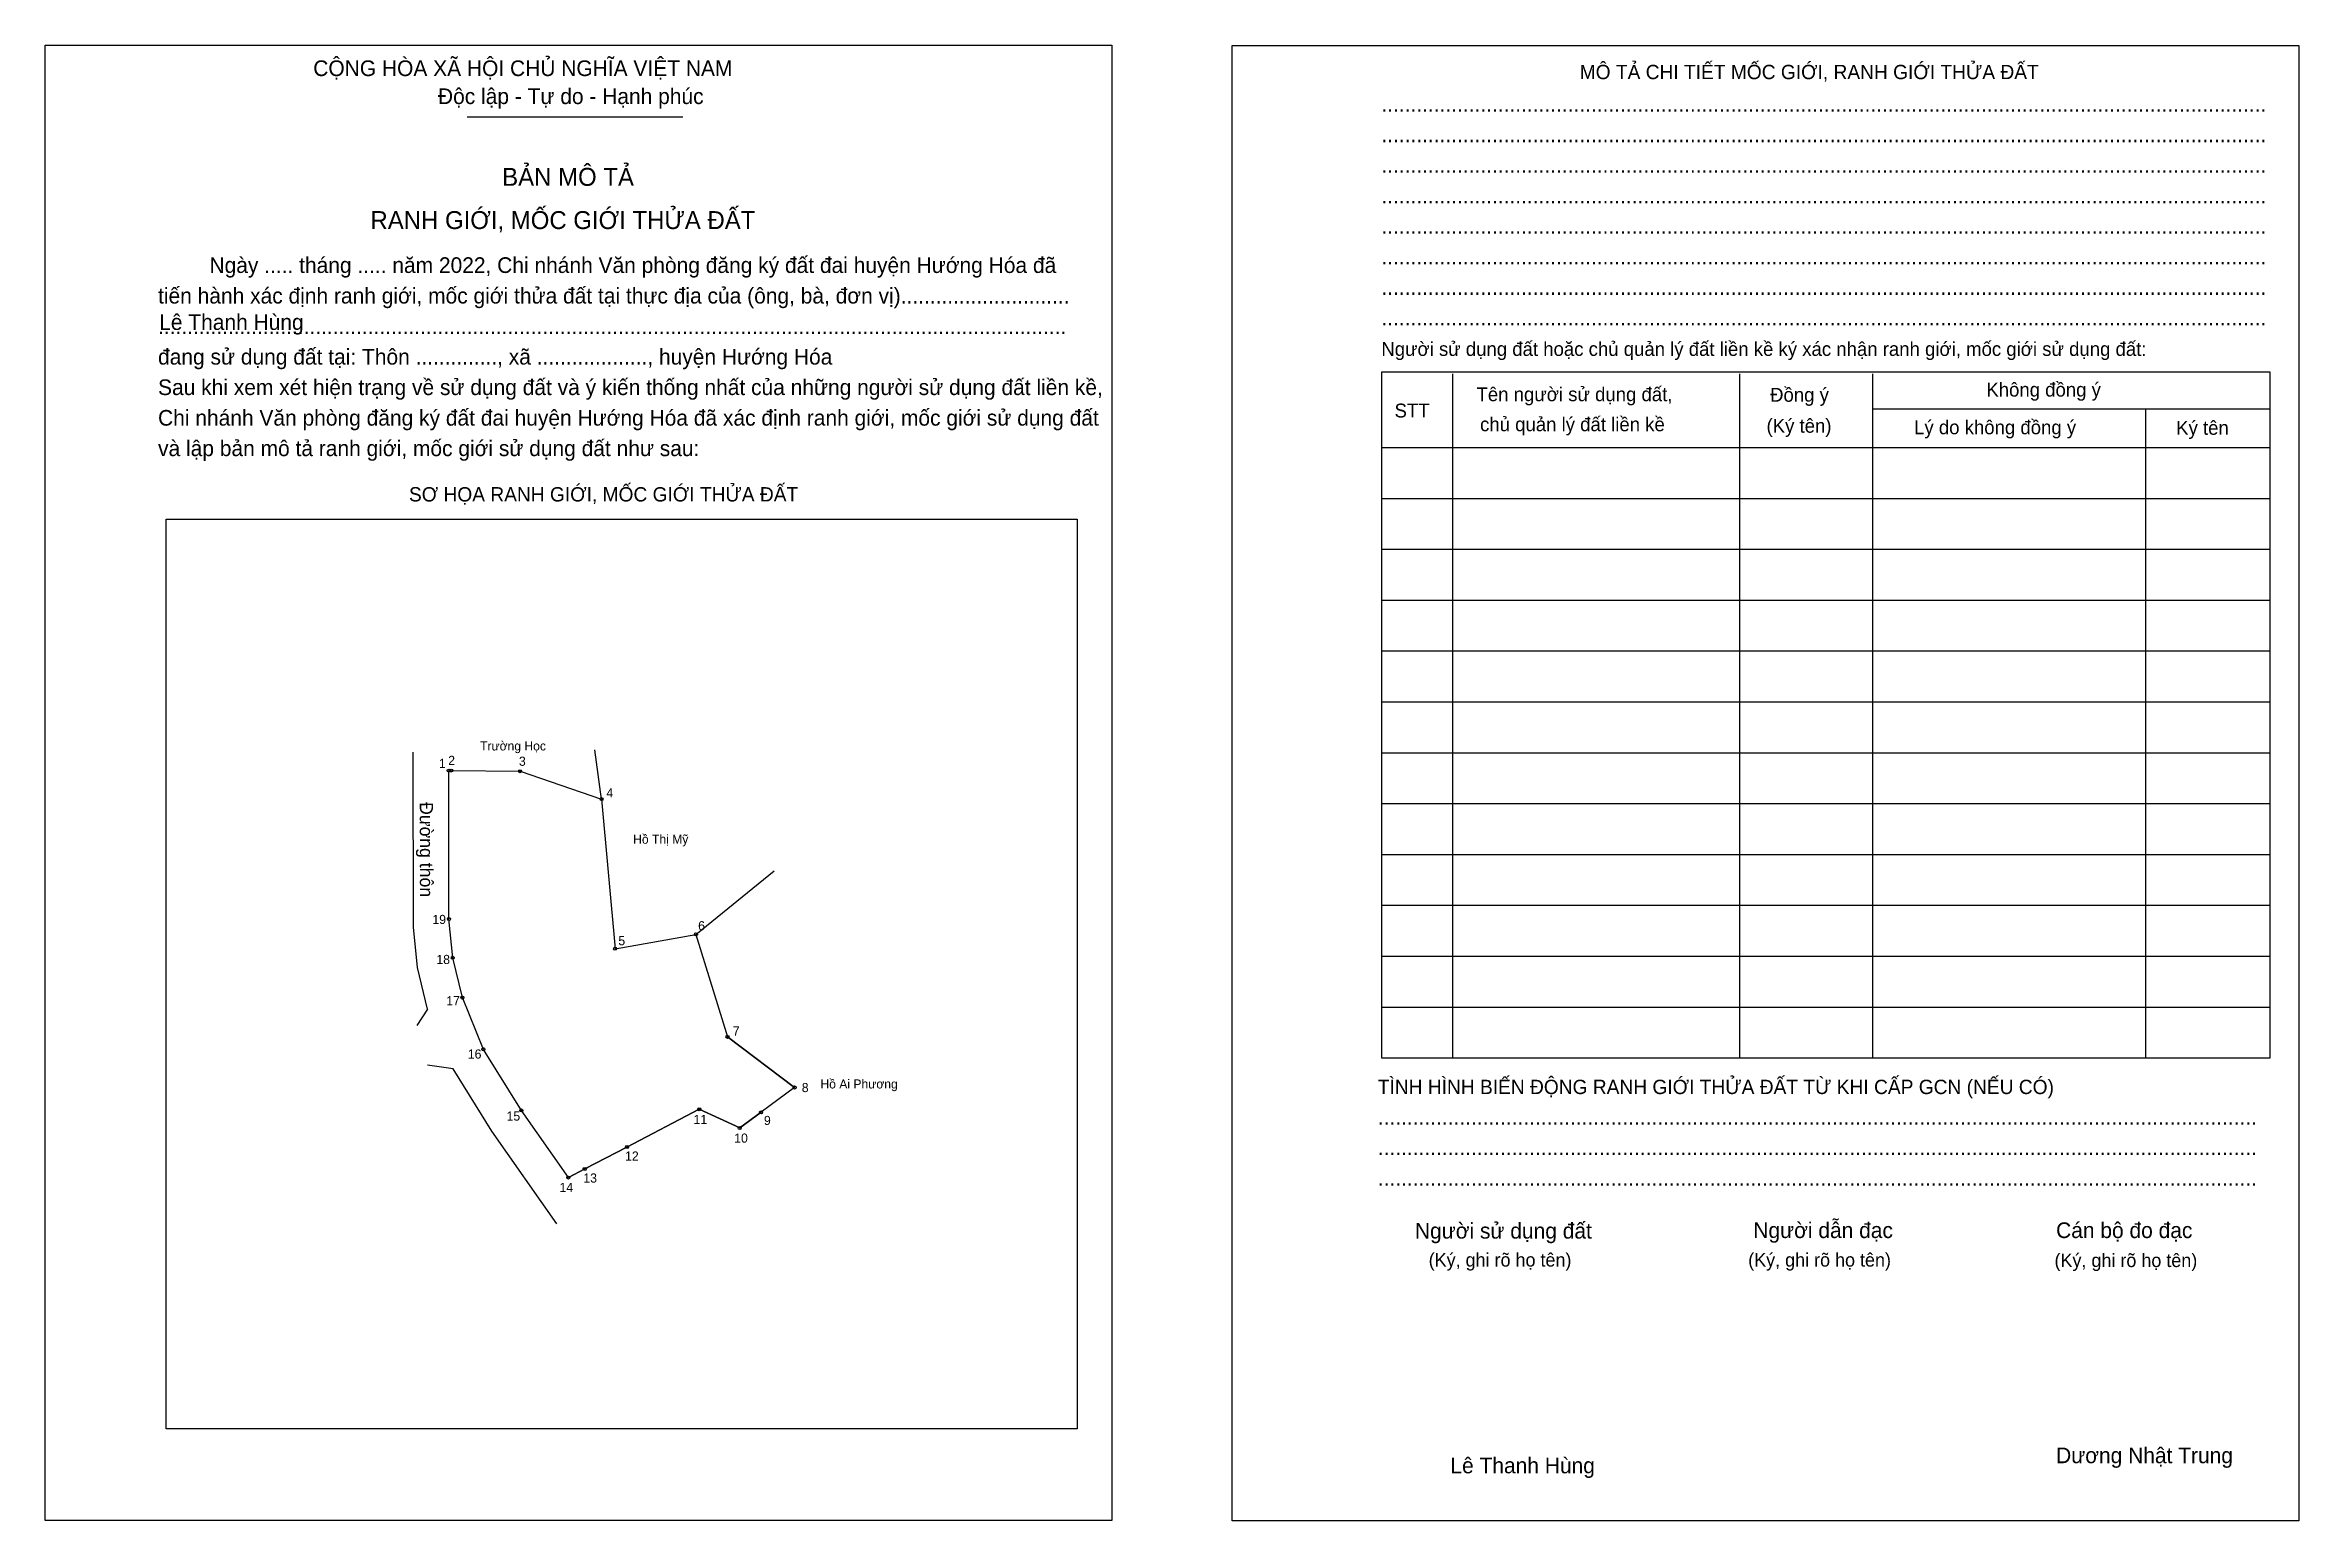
# Model space of a CAD drawing. Extents: x 547284 to 547582, y 1838387 to 1838583.
import ezdxf

# ---------------------------------------------------------------- set-up
doc = ezdxf.new("R2010")
doc.units = 0
for name, color, linetype in [('Level 1', 7, 'Continuous'), ('Level 10', 7, 'Continuous'), ('Level 11', 7, 'Continuous'), ('Level 2', 7, 'Continuous'), ('Level 25', 7, 'Continuous'), ('Level 55', 7, 'Continuous'), ('Level 6', 7, 'Continuous'), ('Level 9', 7, 'Continuous')]:
    doc.layers.add(name, color=color, linetype=linetype)

msp = doc.modelspace()

# ---------------------------------------------------------------- linework, layer by layer
at = {"layer": 'Level 1'}
for p, q in [((547283.5, 1838583.06), (547283.5, 1838583.06)), ((547440.75, 1838582.99), (547440.75, 1838582.99)), ((547339.43, 1838573.55), (547368.01, 1838573.55)), ((547469.97, 1838539.51), (547469.97, 1838448.84)), ((547507.99, 1838539.51), (547507.99, 1838448.84)), ((547525.58, 1838539.51), (547525.58, 1838448.84)), ((547525.58, 1838534.86), (547578.3, 1838534.86)), ((547561.78, 1838534.86), (547561.78, 1838448.84)), ((547460.53, 1838529.74), (547578.3, 1838529.74)), ((547460.53, 1838522.99), (547578.3, 1838522.99)), ((547299.55, 1838520.23), (547299.55, 1838520.23)), ((547460.53, 1838516.25), (547578.3, 1838516.25)), ((547460.53, 1838509.51), (547578.3, 1838509.51)), ((547460.53, 1838502.77), (547578.3, 1838502.77)), ((547460.53, 1838496.03), (547578.3, 1838496.03)), ((547460.53, 1838489.29), (547578.3, 1838489.29)), ((547460.53, 1838482.55), (547578.3, 1838482.55)), ((547460.53, 1838475.81), (547578.3, 1838475.81)), ((547460.53, 1838469.07), (547578.3, 1838469.07)), ((547460.53, 1838462.33), (547578.3, 1838462.33)), ((547460.53, 1838455.58), (547578.3, 1838455.58)), ((547420.22, 1838399.7), (547420.22, 1838399.7)), ((547424.84, 1838387.57), (547424.84, 1838387.57)), ((547582.09, 1838387.5), (547582.09, 1838387.5))]:
    msp.add_line(p, q, dxfattribs=at)
for points in [[(547578.3, 1838539.71), (547460.53, 1838539.71), (547460.53, 1838448.84), (547578.3, 1838448.84)], [(547299.55, 1838520.23), (547420.22, 1838520.23), (547420.22, 1838399.7), (547299.55, 1838399.7)]]:
    msp.add_lwpolyline(points, close=True, dxfattribs=at)
at = {"layer": 'Level 10'}
for p, q in [((547332.31, 1838466.19), (547332.26, 1838489.37)), ((547357.22, 1838483.14), (547356.33, 1838489.68)), ((547369.73, 1838465.22), (547380.11, 1838473.62)), ((547332.83, 1838460.82), (547332.31, 1838466.19)), ((547334.17, 1838455.3), (547332.83, 1838460.82)), ((547334.17, 1838455.3), (547332.75, 1838453.13)), ((547337.55, 1838447.39), (547334.17, 1838447.9)), ((547342.67, 1838439.15), (547337.55, 1838447.39)), ((547351.3, 1838426.85), (547342.67, 1838439.15))]:
    msp.add_line(p, q, dxfattribs=at)
msp.add_lwpolyline([(547346.6, 1838441.89), (547341.57, 1838449.98), (547338.79, 1838456.84), (547337.51, 1838462.12), (547337.01, 1838467.26), (547336.97, 1838486.93), (547337.31, 1838486.93), (547346.43, 1838486.84), (547357.22, 1838483.14), (547359.02, 1838463.32), (547369.73, 1838465.22), (547373.91, 1838451.64), (547382.8, 1838444.93), (547378.35, 1838441.65), (547375.53, 1838439.57), (547370.16, 1838442.04), (547360.58, 1838437.04), (547355.01, 1838434.14), (547352.83, 1838433)], close=True, dxfattribs=at)
at = {"layer": 'Level 11'}
for centre in [(547336.97, 1838486.93), (547337.31, 1838486.93), (547346.43, 1838486.84), (547357.22, 1838483.14), (547337.01, 1838467.26), (547359.02, 1838463.32), (547369.73, 1838465.22), (547337.51, 1838462.12), (547338.79, 1838456.84), (547373.91, 1838451.64), (547341.57, 1838449.98), (547382.8, 1838444.93), (547370.16, 1838442.04), (547346.6, 1838441.89), (547346.6, 1838441.89), (547375.53, 1838439.57), (547378.35, 1838441.65), (547360.58, 1838437.04), (547352.83, 1838433), (547355.01, 1838434.14)]:
    msp.add_circle(centre, 0.202, dxfattribs=at)
at = {"layer": 'Level 2'}
for points in [[(547283.5, 1838583.06), (547424.84, 1838583.06), (547424.84, 1838387.57), (547283.5, 1838387.57)], [(547440.75, 1838582.99), (547582.09, 1838582.99), (547582.09, 1838387.5), (547440.75, 1838387.5)]]:
    msp.add_lwpolyline(points, close=True, dxfattribs=at)
at = {"layer": 'Level 25'}
for p, q in [((547341.57, 1838449.98), (547338.79, 1838456.84)), ((547382.8, 1838444.93), (547373.91, 1838451.64)), ((547346.6, 1838441.89), (547341.57, 1838449.98)), ((547360.58, 1838437.04), (547370.16, 1838442.04)), ((547370.16, 1838442.04), (547375.53, 1838439.57)), ((547375.53, 1838439.57), (547378.35, 1838441.65)), ((547355.01, 1838434.14), (547360.58, 1838437.04)), ((547352.83, 1838433), (547355.01, 1838434.14))]:
    msp.add_line(p, q, dxfattribs=at)

# ---------------------------------------------------------------- texts
at = {"layer": 'Level 1'}
for s, height, p in [('CỘNG HÒA XÃ HỘI CHỦ NGHĨA VIỆT NAM', 2.0761, (547319.03, 1838578.95)), ('MÔ TẢ CHI TIẾT MỐC GIỚI, RANH GIỚI THỬA ĐẤT', 1.8982, (547486.81, 1838578.54)), ('Độc lập - Tự do - Hạnh phúc', 2.0761, (547335.55, 1838575.24)), ('........................................................................................................................................................', 2.07613, (547460.53, 1838574.23)), ('........................................................................................................................................................', 2.07613, (547460.53, 1838570.18)), ('BẢN MÔ TẢ', 2.373, (547344.06, 1838564.41)), ('........................................................................................................................................................', 2.07613, (547460.53, 1838566.14)), ('RANH GIỚI, MỐC GIỚI THỬA ĐẤT', 2.373, (547326.61, 1838558.68)), ('........................................................................................................................................................', 2.07613, (547460.53, 1838562.09)), ('........................................................................................................................................................', 2.07613, (547460.53, 1838558.05)), ('Ngày ..... tháng ..... năm 2022, Chi nhánh Văn phòng đăng ký đất đai huyện Hướng Hóa đã', 2.0761, (547305.28, 1838552.86)), ('........................................................................................................................................................', 2.07613, (547460.53, 1838554)), ('tiến hành xác định ranh giới, mốc giới thửa đất tại thực địa của (ông, bà, đơn vị).............................', 2.07613, (547298.47, 1838548.81)), ('........................................................................................................................................................', 2.07613, (547460.53, 1838549.96)), ('............................................................................................................................................................', 2.07613, (547298.47, 1838544.77)), ('Người sử dụng đất hoặc chủ quản lý đất liền kề ký xác nhận ranh giới, mốc giới sử dụng đất:', 1.839, (547460.53, 1838541.87)), ('........................................................................................................................................................', 2.07613, (547460.53, 1838545.91)), ('đang sử dụng đất tại: Thôn .............., xã ..................., huyện Hướng Hóa', 2.0761, (547298.47, 1838540.72)), ('Sau khi xem xét hiện trạng về sử dụng đất và ý kiến thống nhất của những người sử dụng đất liền kề,', 2.0761, (547298.47, 1838536.68)), ('Tên người sử dụng đất,', 1.839, (547473.14, 1838535.87)), ('Đồng ý', 1.839, (547512.03, 1838535.8)), ('Không đồng ý', 1.839, (547540.68, 1838536.48)), ('Chi nhánh Văn phòng đăng ký đất đai huyện Hướng Hóa đã xác định ranh giới, mốc giới sử dụng đất', 2.0761, (547298.47, 1838532.63)), ('STT', 1.839, (547462.28, 1838533.71)), ('chủ quản lý đất liền kề', 1.839, (547473.61, 1838531.89)), ('(Ký tên)', 1.839, (547511.56, 1838531.69)), ('Lý do không đồng ý', 1.839, (547531.11, 1838531.49)), ('Ký tên', 1.839, (547565.83, 1838531.42)), ('và lập bản mô tả ranh giới, mốc giới sử dụng đất như sau:', 2.0761, (547298.47, 1838528.59)), ('SƠ HỌA RANH GIỚI, MỐC GIỚI THỬA ĐẤT', 1.8982, (547331.71, 1838522.58)), ('TÌNH HÌNH BIẾN ĐỘNG RANH GIỚI THỬA ĐẤT TỪ KHI CẤP GCN (NẾU CÓ)', 1.8982, (547460.06, 1838444.06)), ('.......................................................................................................................................................', 2.07613, (547460.06, 1838440.01)), ('.......................................................................................................................................................', 2.07613, (547460.06, 1838435.97)), ('.......................................................................................................................................................', 2.07613, (547460.06, 1838431.92)), ('Người sử dụng đất', 2.0761, (547464.98, 1838424.91)), ('Người dẫn đạc', 2.0761, (547509.81, 1838424.98)), ('Cán bộ đo đạc', 2.0761, (547549.92, 1838424.98)), ('(Ký, ghi rõ họ tên)', 1.7796, (547466.8, 1838421.2)), ('(Ký, ghi rõ họ tên)', 1.7796, (547509.13, 1838421.2)), ('(Ký, ghi rõ họ tên)', 1.7796, (547549.71, 1838421.14)), ('Dương Nhật Trung', 2.0761, (547549.92, 1838395.15))]:
    msp.add_text(s, height=height, dxfattribs=at).set_placement(p)
at = {"layer": 'Level 10'}
msp.add_text('Đường thôn', height=1.75, rotation=270.1165, dxfattribs=at).set_placement((547333.14, 1838482.75))
at = {"layer": 'Level 55'}
for s, p in [('1', (547336.93, 1838486.93)), ('2', (547337.27, 1838486.93)), ('3', (547346.39, 1838486.84)), ('4', (547357.17, 1838483.14)), ('19', (547336.91, 1838467.26)), ('5', (547358.98, 1838463.32)), ('6', (547369.68, 1838465.22)), ('18', (547337.42, 1838462.12)), ('17', (547338.69, 1838456.84)), ('7', (547373.86, 1838451.64)), ('16', (547341.47, 1838449.98)), ('11', (547370.07, 1838442.04)), ('8', (547382.76, 1838444.93)), ('15', (547346.51, 1838441.89)), ('10', (547375.43, 1838439.57)), ('9', (547378.3, 1838441.65)), ('12', (547360.48, 1838437.04)), ('13', (547354.92, 1838434.14)), ('14', (547352.74, 1838433))]:
    msp.add_text(s, height=0.135, dxfattribs=at).set_placement(p)
at = {"layer": 'Level 6'}
for p in [(547298.62, 1838545.31), (547469.68, 1838393.81)]:
    msp.add_text('Lê Thanh Hùng', height=2.0762, dxfattribs=at).set_placement(p)
at = {"layer": 'Level 9'}
for s, height, p in [('Trường Học', 1.2, (547341.13, 1838489.59)), ('1', 1.21, (547335.68, 1838487.28)), ('2', 1.21, (547336.91, 1838487.67)), ('3', 1.21, (547346.28, 1838487.56)), ('4', 1.21, (547357.86, 1838483.37)), ('Hồ Thị Mỹ', 1.2, (547361.41, 1838477.23)), ('19', 1.213, (547334.81, 1838466.59)), ('6', 1.21, (547370.02, 1838465.76)), ('5', 1.21, (547359.45, 1838463.78)), ('18', 1.213, (547335.34, 1838461.29)), ('17', 1.213, (547336.65, 1838455.82)), ('7', 1.21, (547374.61, 1838451.81)), ('16', 1.213, (547339.51, 1838448.76)), ('8', 1.21, (547383.75, 1838444.32)), ('Hồ Ai Phương', 1.2, (547386.22, 1838444.8)), ('15', 1.213, (547344.64, 1838440.54)), ('11', 1.213, (547369.41, 1838440.09)), ('9', 1.21, (547378.74, 1838439.96)), ('12', 1.213, (547360.34, 1838435.24)), ('10', 1.213, (547374.8, 1838437.62)), ('13', 1.213, (547354.81, 1838432.33)), ('14', 1.213, (547351.65, 1838431.08))]:
    msp.add_text(s, height=height, dxfattribs=at).set_placement(p)

doc.saveas('drawing.dxf')
